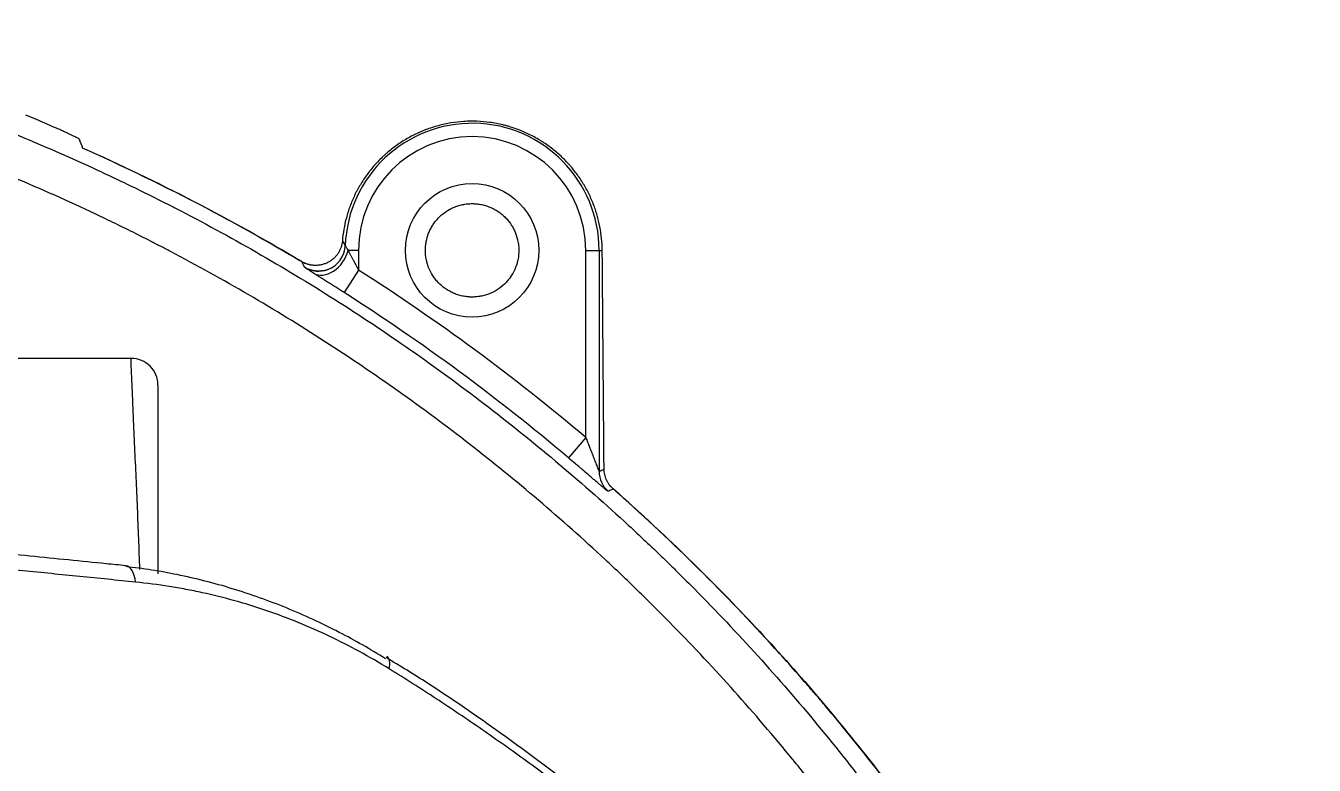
# Model space of a CAD drawing. Extents: x 86520 to 160660, y -2551 to 2752.
# Drawn here: x 90171.34 to 90219.63, y 2328.35 to 2356.05 of the extents above; entities that cross this region are included whole.
import ezdxf

# ---------------------------------------------------------------- set-up
doc = ezdxf.new("R2010")
doc.units = 0
doc.header["$LTSCALE"] = 10
doc.header["$MEASUREMENT"] = 0
doc.layers.add('1', color=7, linetype='CONTINUOUS')

msp = doc.modelspace()

# ---------------------------------------------------------------- linework, layer by layer
at = {"layer": '1', "color": 7, "linetype": 'CONTINUOUS'}
for p, q in [((90183.81, 2347.6349), (90183.4213, 2347.6349)), ((90183.81, 2347.6349), (90183.81, 2346.8952)), ((90192.3274, 2340.6231), (90192.3274, 2347.6349)), ((90192.3274, 2347.6349), (90192.8273, 2347.6349)), ((90192.8273, 2347.6349), (90192.9458, 2347.6349)), ((90192.8273, 2347.6349), (90192.8273, 2339.3553)), ((90183.81, 2346.8952), (90183.2729, 2346.0519)), ((90192.3274, 2340.6231), (90191.6814, 2339.8599))]:
    msp.add_line(p, q, dxfattribs=at)
msp.add_circle((90188.0687, 2347.6349), 2.5, dxfattribs=at)
for centre, radius, start, end in [((90188.0687, 2347.6349), 4.7586, 0, 177.81602), ((90188.0687, 2347.6349), 4.2587, 0, 180), ((90141.7604, 2280.8739), 78.2751, 49.75812, 57.506605), ((90141.7604, 2280.8739), 77.2752, 49.75812, 57.506605)]:
    msp.add_arc(centre, radius, start, end, dxfattribs=at)
for centre, major_axis, ratio, start_param, end_param in [((90182.644, 2347.6349), (-0.5377, -0.8432), 0.721444, 0.0252057, 2.0019747), ((90182.3144, 2347.8544), (-0.8804, -0.4743), 0.999409, 1.429913, 2.6090891), ((90186.8782, 2175.9458), (0, -387.6997), 0.017455, 2.0061168, 2.0295607), ((90182.3144, 2347.8544), (-0.8804, -0.4743), 0.999409, 0.5325036, 1.4299126), ((90175.2947, 2342.5872), (1, 0), 0.999996, 6.2831597, 7.8582145), ((90193.8271, 2339.3553), (0.4093, -0.9124), 0.999817, 4.2907776, 5.1340003), ((90174.9936, 2334.8213), (0.1022, 0.9948), 0.467531, 0.0045955, 0.0261898), ((90174.9936, 2334.8213), (0.1022, 0.9948), 0.467531, 5.1589075, 6.287782), ((90184.346, 2331.5665), (0.5309, 0.8474), 0.41636, 5.4316803, 6.3062908)]:
    msp.add_ellipse(centre, major_axis=major_axis, ratio=ratio, start_param=start_param, end_param=end_param, dxfattribs=at)
for points, knots in [([(90157.8117, 2356.046), (90158.9369, 2355.8059), (90161.1699, 2355.2763), (90164.4685, 2354.3368), (90167.7167, 2353.2533), (90170.9143, 2352.0259), (90173.0124, 2351.1114), (90174.5731, 2350.3891), (90175.3503, 2350.0189), (90176.2514, 2349.5709), (90176.6363, 2349.3754), (90176.8927, 2349.2443), (90177.0208, 2349.1784), (90178.1708, 2348.5822), (90180.1846, 2347.48), (90183.1153, 2345.7017), (90185.9566, 2343.7999), (90188.7092, 2341.775), (90191.3728, 2339.627), (90193.0888, 2338.1123), (90194.3531, 2336.9449), (90194.8752, 2336.4519), (90195.3913, 2335.9507), (90195.5973, 2335.7496), (90195.7, 2335.6487), (90196.0071, 2335.3454), (90197.0243, 2334.3295), (90198.7971, 2332.4567), (90201.0383, 2329.8673), (90202.4516, 2328.0799), (90203.2239, 2327.0573), (90203.3094, 2326.9435), (90203.4797, 2326.7153), (90203.7342, 2326.3725), (90204.3214, 2325.5678), (90204.8132, 2324.8702), (90205.7812, 2323.4645), (90206.406, 2322.5134), (90207.6143, 2320.5834), (90208.1978, 2319.6045), (90208.8308, 2318.4878), (90208.9708, 2318.2392), (90209.1095, 2317.9898), (90209.3163, 2317.6156), (90209.7247, 2316.8667), (90210.1182, 2316.1163), (90210.8858, 2314.6138), (90211.3715, 2313.6097), (90212.2931, 2311.5984), (90212.7289, 2310.5913), (90213.5525, 2308.5754), (90213.9402, 2307.5667), (90214.6691, 2305.5493), (90215.0103, 2304.5407), (90215.4088, 2303.2811), (90215.5262, 2302.9033), (90215.6405, 2302.5257), (90215.716, 2302.2739), (90215.7534, 2302.148), (90215.9384, 2301.5198), (90216.08, 2301.0207), (90216.4865, 2299.5335), (90216.7331, 2298.5557), (90217.1819, 2296.6285), (90217.3842, 2295.6789), (90217.6574, 2294.2764), (90217.7864, 2293.5806), (90217.9046, 2292.8932), (90217.9524, 2292.6079), (90217.9619, 2292.5509), (90217.9808, 2292.4369), (90218.0089, 2292.2659), (90218.3297, 2290.2692), (90218.5676, 2288.3156), (90218.8828, 2284.6133), (90218.974, 2282.7498), (90218.9969, 2280.8739)], [0, 0, 0, 0, 0.03125, 0.0625, 0.09375, 0.125, 0.15625, 0.15625, 0.171875, 0.1796875, 0.1835937, 0.1835937, 0.1875, 0.1875, 0.21875, 0.25, 0.28125, 0.3125, 0.34375, 0.375, 0.375, 0.390625, 0.3945312, 0.3945312, 0.3984375, 0.3984375, 0.40625, 0.4375, 0.46875, 0.5, 0.5, 0.5039062, 0.5039062, 0.5078125, 0.515625, 0.53125, 0.53125, 0.5625, 0.5625, 0.59375, 0.59375, 0.5976562, 0.6015625, 0.6015625, 0.609375, 0.625, 0.625, 0.65625, 0.65625, 0.6875, 0.6875, 0.71875, 0.71875, 0.75, 0.75, 0.7578125, 0.7617187, 0.7617187, 0.765625, 0.765625, 0.78125, 0.78125, 0.8125, 0.8125, 0.84375, 0.84375, 0.859375, 0.8671875, 0.8671875, 0.8691406, 0.8691406, 0.8710937, 0.875, 0.9375, 0.9375, 1, 1, 1, 1]), ([(90202.0253, 2326.0882), (90202.0227, 2326.0917), (90202.0201, 2326.0952), (90202.0148, 2326.1022), (90202.0069, 2326.1127), (90201.9885, 2326.1372), (90201.9516, 2326.1862), (90201.8778, 2326.284), (90201.7298, 2326.4794), (90201.4322, 2326.8688), (90200.8309, 2327.6423), (90200.305, 2328.2961), (90199.239, 2329.5914), (90197.7803, 2331.2858), (90196.2469, 2332.915), (90195.265, 2333.9127), (90195.0674, 2334.1113), (90194.67, 2334.5063), (90194.47, 2334.7028), (90193.8674, 2335.2885), (90193.4619, 2335.6739), (90192.2345, 2336.8149), (90190.5688, 2338.2958), (90187.9834, 2340.3972), (90185.312, 2342.3798), (90182.5547, 2344.2435), (90179.711, 2345.9879), (90177.7571, 2347.0705), (90176.6414, 2347.6564), (90176.5172, 2347.7212), (90176.2683, 2347.8501), (90176.1436, 2347.9143), (90175.7693, 2348.1056), (90175.0189, 2348.4837), (90174.2639, 2348.8486), (90172.7476, 2349.5606), (90170.7092, 2350.463), (90167.6023, 2351.6768), (90164.4463, 2352.7516), (90161.241, 2353.687), (90159.071, 2354.217), (90157.9777, 2354.4583)], [0, 0, 0, 0, 0.0002441, 0.0002441, 0.0004883, 0.0009766, 0.0019531, 0.0039062, 0.0078125, 0.015625, 0.03125, 0.0625, 0.0625, 0.125, 0.1875, 0.1875, 0.203125, 0.203125, 0.21875, 0.21875, 0.25, 0.25, 0.3125, 0.375, 0.4375, 0.5, 0.5625, 0.625, 0.625, 0.6328125, 0.6328125, 0.640625, 0.640625, 0.65625, 0.6875, 0.6875, 0.75, 0.8125, 0.875, 0.9375, 1, 1, 1, 1]), ([(90173.3418, 2351.8063), (90173.3412, 2351.8079), (90173.3371, 2351.811), (90173.322, 2351.8202), (90173.3003, 2351.8325), (90173.2652, 2351.8505), (90173.2391, 2351.8637), (90173.2337, 2351.8664), (90173.2224, 2351.872), (90173.205, 2351.8806), (90173.1859, 2351.8899), (90173.1455, 2351.9095), (90173.0861, 2351.9381), (90173.0155, 2351.9712), (90172.9584, 2351.9978), (90172.9387, 2352.007), (90172.8982, 2352.0257), (90172.8774, 2352.0353), (90172.8135, 2352.0647), (90172.7241, 2352.1054), (90172.6268, 2352.1492), (90172.5508, 2352.1832), (90172.5249, 2352.1947), (90172.4723, 2352.2181), (90172.4456, 2352.2299), (90172.311, 2352.2894), (90172.1984, 2352.3385), (90172.0226, 2352.4144), (90171.9628, 2352.4401), (90171.8408, 2352.4921), (90171.7794, 2352.5181), (90171.594, 2352.5963), (90171.4688, 2352.6485), (90171.3419, 2352.7008)], [0, 0, 0, 0, 0.0625, 0.0625, 0.125, 0.1875, 0.1875, 0.203125, 0.203125, 0.21875, 0.25, 0.25, 0.3125, 0.375, 0.375, 0.40625, 0.40625, 0.4375, 0.4375, 0.5, 0.5625, 0.5625, 0.59375, 0.59375, 0.625, 0.625, 0.75, 0.75, 0.8125, 0.8125, 0.875, 0.875, 1, 1, 1, 1]), ([(90192.9458, 2347.6349), (90192.9446, 2347.7843), (90192.9365, 2347.9325), (90192.9072, 2348.2267), (90192.8646, 2348.5187), (90192.7956, 2348.8062), (90192.7132, 2349.0915), (90192.6652, 2349.233), (90192.5966, 2349.4084), (90192.5824, 2349.4435), (90192.5533, 2349.5131), (90192.5084, 2349.6169), (90192.46, 2349.7189), (90192.3586, 2349.9206), (90192.2847, 2350.052), (90192.1245, 2350.3084), (90192.038, 2350.4334), (90191.8985, 2350.6161), (90191.8504, 2350.6762), (90191.7756, 2350.765), (90191.7503, 2350.7944), (90191.699, 2350.8525), (90191.5691, 2350.9961), (90191.4309, 2351.1317), (90191.199, 2351.3386), (90191.0776, 2351.4369), (90190.8871, 2351.5764), (90190.8222, 2351.6215), (90190.7227, 2351.6872), (90190.6891, 2351.7088), (90190.6214, 2351.7512), (90190.5873, 2351.7719), (90190.4156, 2351.8736), (90190.2745, 2351.948), (90189.9849, 2352.083), (90189.8364, 2352.1436), (90189.6079, 2352.2238), (90189.5308, 2352.2487), (90189.4136, 2352.2834), (90189.3743, 2352.2945), (90189.2952, 2352.3157), (90189.2556, 2352.3258), (90189.0573, 2352.3738), (90188.7378, 2352.4343), (90188.4139, 2352.4628), (90188.1692, 2352.4719), (90188.0874, 2352.4729), (90187.9642, 2352.4713), (90187.923, 2352.4703), (90187.8406, 2352.4671), (90187.7995, 2352.465), (90187.5946, 2352.452), (90187.4328, 2352.4334), (90187.1132, 2352.3805), (90186.7977, 2352.3121), (90186.4902, 2352.2127), (90186.3006, 2352.1407), (90186.2627, 2352.1258), (90186.1877, 2352.0952), (90186.0762, 2352.0481), (90185.9675, 2351.9973), (90185.7538, 2351.8909), (90185.6161, 2351.8138), (90185.3499, 2351.6474), (90185.2215, 2351.5581), (90185.0356, 2351.4154), (90184.9444, 2351.3418), (90184.8557, 2351.2648), (90184.7972, 2351.2127), (90184.7682, 2351.1862), (90184.6252, 2351.0527), (90184.5175, 2350.9419), (90184.3145, 2350.7125), (90184.2193, 2350.594), (90184.0408, 2350.3497), (90183.9576, 2350.2239), (90183.8417, 2350.0297), (90183.786, 2349.9312), (90183.7337, 2349.8307), (90183.6996, 2349.7632), (90183.6828, 2349.7292), (90183.6013, 2349.5584), (90183.5432, 2349.4201), (90183.4402, 2349.1405), (90183.3507, 2348.8579), (90183.2557, 2348.4251), (90183.2186, 2348.1306), (90183.2067, 2347.9818)], [0, 0, 0, 0, 0.03125, 0.03125, 0.0625, 0.09375, 0.09375, 0.125, 0.125, 0.1328125, 0.1328125, 0.140625, 0.15625, 0.15625, 0.1875, 0.1875, 0.21875, 0.21875, 0.234375, 0.234375, 0.2421875, 0.2421875, 0.25, 0.28125, 0.28125, 0.3125, 0.3125, 0.328125, 0.328125, 0.3359375, 0.3359375, 0.34375, 0.34375, 0.375, 0.375, 0.40625, 0.40625, 0.421875, 0.421875, 0.4296875, 0.4296875, 0.4375, 0.4375, 0.46875, 0.5, 0.5, 0.515625, 0.515625, 0.5234375, 0.5234375, 0.53125, 0.53125, 0.5625, 0.5625, 0.59375, 0.625, 0.625, 0.6328125, 0.6328125, 0.640625, 0.65625, 0.65625, 0.6875, 0.6875, 0.71875, 0.71875, 0.734375, 0.7421875, 0.7421875, 0.75, 0.75, 0.78125, 0.78125, 0.8125, 0.8125, 0.84375, 0.84375, 0.859375, 0.8671875, 0.8671875, 0.875, 0.875, 0.90625, 0.90625, 0.9375, 0.96875, 1, 1, 1, 1]), ([(90181.6862, 2347.211), (90180.3655, 2347.998), (90179.0208, 2348.7464), (90176.2824, 2350.1656), (90174.8889, 2350.8363), (90173.4702, 2351.4674)], [0, 0, 0, 0, 0.5, 0.5, 1, 1, 1, 1]), ([(90173.9675, 2351.248), (90175.5745, 2350.5158), (90178.2315, 2349.1993), (90180.7834, 2347.7524), (90181.8103, 2347.1387)], [0, 0, 0, 0, 0.5908092, 1, 1, 1, 1]), ([(90188.0687, 2345.8849), (90188.1299, 2345.8849), (90188.1905, 2345.8881), (90188.3106, 2345.9007), (90188.4294, 2345.9194), (90188.5459, 2345.9502), (90188.6612, 2345.9872), (90188.7171, 2346.0084), (90188.8802, 2346.08), (90188.9826, 2346.1379), (90189.1749, 2346.2738), (90189.2617, 2346.3496), (90189.3792, 2346.4738), (90189.4162, 2346.517), (90189.4686, 2346.5844), (90189.4855, 2346.6073), (90189.5179, 2346.6535), (90189.5334, 2346.6769), (90189.6081, 2346.7952), (90189.6579, 2346.894), (90189.7082, 2347.0225), (90189.7177, 2347.0485), (90189.7354, 2347.1009), (90189.7436, 2347.1272), (90189.7663, 2347.2064), (90189.7788, 2347.2595), (90189.8088, 2347.4197), (90189.8188, 2347.5277), (90189.8186, 2347.6641), (90189.818, 2347.6915), (90189.8154, 2347.746), (90189.8134, 2347.7732), (90189.8057, 2347.8544), (90189.7981, 2347.908), (90189.7678, 2348.0677), (90189.7378, 2348.1724), (90189.6872, 2348.3009), (90189.6765, 2348.3265), (90189.6537, 2348.3772), (90189.6418, 2348.4022), (90189.6042, 2348.4762), (90189.5769, 2348.5243), (90189.4879, 2348.6649), (90189.4194, 2348.7535), (90189.3211, 2348.8575), (90189.3008, 2348.878), (90189.2592, 2348.9179), (90189.2379, 2348.9373), (90189.1727, 2348.9939), (90189.0822, 2349.0651), (90188.9842, 2349.1275), (90188.8824, 2349.1854), (90188.8295, 2349.212), (90188.7196, 2349.2605), (90188.6637, 2349.2817), (90188.5501, 2349.3185), (90188.4924, 2349.3339), (90188.3752, 2349.3589), (90188.3156, 2349.3685), (90188.2249, 2349.3782), (90188.1943, 2349.3807), (90188.1333, 2349.384), (90188.1029, 2349.3849), (90188.012, 2349.3851), (90187.8913, 2349.3791), (90187.7719, 2349.3607), (90187.6828, 2349.3421), (90187.6531, 2349.3351), (90187.5945, 2349.3198), (90187.5656, 2349.3113), (90187.4799, 2349.284), (90187.3684, 2349.242), (90187.2622, 2349.1892), (90187.1847, 2349.1455), (90187.1592, 2349.1303), (90187.1094, 2349.0989), (90187.085, 2349.0826), (90186.9658, 2348.9987), (90186.8788, 2348.9233), (90186.78, 2348.8193), (90186.7607, 2348.798), (90186.7235, 2348.7547), (90186.7056, 2348.7328), (90186.6535, 2348.666), (90186.589, 2348.5743), (90186.5339, 2348.4776), (90186.4961, 2348.4033), (90186.4841, 2348.3782), (90186.4613, 2348.3274), (90186.4505, 2348.3019), (90186.3999, 2348.1734), (90186.3697, 2348.0685), (90186.3393, 2347.9082), (90186.3316, 2347.8542), (90186.3239, 2347.7726), (90186.3219, 2347.7452), (90186.3193, 2347.6906), (90186.3187, 2347.6634), (90186.3186, 2347.5275), (90186.3286, 2347.4197), (90186.3586, 2347.2593), (90186.3712, 2347.206), (90186.3939, 2347.1265), (90186.4022, 2347.1001), (90186.4199, 2347.0478), (90186.4293, 2347.0219), (90186.4796, 2346.8938), (90186.5292, 2346.7953), (90186.6185, 2346.6539), (90186.6507, 2346.6078), (90186.703, 2346.5403), (90186.7211, 2346.5181), (90186.7582, 2346.4747), (90186.7773, 2346.4535), (90186.8753, 2346.3499), (90186.9616, 2346.2746), (90187.1039, 2346.1738), (90187.1534, 2346.1422), (90187.2571, 2346.0834), (90187.3632, 2346.0301), (90187.4742, 2345.9879), (90187.5877, 2345.9513), (90187.6457, 2345.9357), (90187.7346, 2345.9169), (90187.7647, 2345.9113), (90187.825, 2345.9017), (90187.8855, 2345.8938), (90187.9616, 2345.8878), (90188.0074, 2345.8859), (90188.038, 2345.8851), (90188.0534, 2345.8849), (90188.0687, 2345.8849)], [0, 0, 0, 0, 0.015625, 0.015625, 0.03125, 0.046875, 0.046875, 0.0625, 0.0625, 0.09375, 0.09375, 0.125, 0.125, 0.140625, 0.140625, 0.1484375, 0.1484375, 0.15625, 0.15625, 0.1875, 0.1875, 0.1953125, 0.1953125, 0.203125, 0.203125, 0.21875, 0.21875, 0.25, 0.25, 0.2578125, 0.2578125, 0.265625, 0.265625, 0.28125, 0.28125, 0.3125, 0.3125, 0.3203125, 0.3203125, 0.328125, 0.328125, 0.34375, 0.34375, 0.375, 0.375, 0.3828125, 0.3828125, 0.390625, 0.390625, 0.40625, 0.421875, 0.421875, 0.4375, 0.4375, 0.453125, 0.453125, 0.46875, 0.46875, 0.484375, 0.484375, 0.4921875, 0.4921875, 0.5, 0.5, 0.515625, 0.53125, 0.53125, 0.5390625, 0.5390625, 0.546875, 0.546875, 0.5625, 0.578125, 0.578125, 0.5859375, 0.5859375, 0.59375, 0.59375, 0.625, 0.625, 0.6328125, 0.6328125, 0.640625, 0.640625, 0.65625, 0.671875, 0.671875, 0.6796875, 0.6796875, 0.6875, 0.6875, 0.71875, 0.71875, 0.734375, 0.734375, 0.7421875, 0.7421875, 0.75, 0.75, 0.78125, 0.78125, 0.796875, 0.796875, 0.8046875, 0.8046875, 0.8125, 0.8125, 0.84375, 0.84375, 0.859375, 0.859375, 0.8671875, 0.8671875, 0.875, 0.875, 0.90625, 0.90625, 0.921875, 0.921875, 0.9375, 0.953125, 0.953125, 0.96875, 0.96875, 0.9765625, 0.9765625, 0.984375, 0.9921875, 0.9960937, 0.9960937, 1, 1, 1, 1]), ([(90183.2067, 2347.9818), (90183.2004, 2347.9051), (90183.1851, 2347.8301), (90183.1488, 2347.7202), (90183.1344, 2347.684), (90183.1093, 2347.6304), (90183.1003, 2347.6127), (90183.0814, 2347.578), (90183.0714, 2347.5609), (90183.0399, 2347.5104), (90183.0168, 2347.4779), (90182.9661, 2347.4152), (90182.9386, 2347.385), (90182.8938, 2347.3415), (90182.8782, 2347.3274), (90182.8463, 2347.3002), (90182.8299, 2347.287), (90182.7795, 2347.2491), (90182.7441, 2347.2258), (90182.6696, 2347.1833), (90182.6306, 2347.1641), (90182.5483, 2347.1302), (90182.5063, 2347.1161), (90182.4205, 2347.0932), (90182.3767, 2347.0845), (90182.3096, 2347.0758), (90182.287, 2347.0737), (90182.2414, 2347.0708), (90182.2185, 2347.0702), (90182.1505, 2347.0705), (90182.1056, 2347.0737), (90182.0388, 2347.083), (90182.0055, 2347.0888), (90181.9725, 2347.0962), (90181.9505, 2347.1015), (90181.9395, 2347.1044), (90181.8853, 2347.1195), (90181.8434, 2347.1343), (90181.7626, 2347.1689), (90181.7237, 2347.1887), (90181.6862, 2347.211)], [0, 0, 0, 0, 0.125, 0.125, 0.1875, 0.1875, 0.21875, 0.21875, 0.25, 0.25, 0.3125, 0.3125, 0.375, 0.375, 0.40625, 0.40625, 0.4375, 0.4375, 0.5, 0.5, 0.5625, 0.5625, 0.625, 0.625, 0.6875, 0.6875, 0.71875, 0.71875, 0.75, 0.75, 0.8125, 0.8125, 0.84375, 0.859375, 0.859375, 0.875, 0.875, 0.9375, 0.9375, 1, 1, 1, 1]), ([(90183.3135, 2347.8163), (90183.3138, 2347.8151), (90183.3147, 2347.8128), (90183.3181, 2347.8062), (90183.3204, 2347.8019), (90183.3263, 2347.7915), (90183.3298, 2347.7854), (90183.338, 2347.7716), (90183.3426, 2347.764), (90183.3576, 2347.7391), (90183.3691, 2347.7204), (90183.3938, 2347.6799), (90183.4072, 2347.6581), (90183.4213, 2347.6349)], [0, 0, 0, 0, 0.125, 0.125, 0.25, 0.25, 0.375, 0.375, 0.5, 0.5, 0.75, 0.75, 1, 1, 1, 1]), ([(90183.4213, 2347.6349), (90183.4286, 2347.621), (90183.4361, 2347.6068), (90183.4511, 2347.5781), (90183.4587, 2347.5636), (90183.4817, 2347.5198), (90183.4973, 2347.4901), (90183.529, 2347.43), (90183.545, 2347.3996), (90183.5774, 2347.338), (90183.5938, 2347.3068), (90183.6433, 2347.2128), (90183.6765, 2347.1498), (90183.7431, 2347.023), (90183.7765, 2346.9593), (90183.81, 2346.8952)], [0, 0, 0, 0, 0.0625, 0.0625, 0.125, 0.125, 0.25, 0.25, 0.375, 0.375, 0.5, 0.5, 0.75, 0.75, 1, 1, 1, 1]), ([(90182.1218, 2346.7823), (90182.0721, 2346.814), (90182.0276, 2346.8426), (90181.9685, 2346.8807), (90181.9501, 2346.8926), (90181.9246, 2346.9093), (90181.9165, 2346.9147), (90181.9008, 2346.9249), (90181.8934, 2346.9299), (90181.8582, 2346.9533), (90181.8366, 2346.968), (90181.814, 2346.9842), (90181.8081, 2346.9886), (90181.7997, 2346.9954), (90181.7972, 2346.9978), (90181.7966, 2346.9991)], [0, 0, 0, 0, 0.25, 0.25, 0.375, 0.375, 0.4375, 0.4375, 0.5, 0.5, 0.75, 0.75, 0.875, 0.875, 1, 1, 1, 1]), ([(90182.6599, 2346.9175), (90182.5832, 2346.8893), (90182.4399, 2346.8548), (90182.2336, 2346.8532), (90182.0773, 2346.8808), (90181.9788, 2346.9134), (90181.9491, 2346.9256), (90181.9431, 2346.9283)], [0, 0, 0, 0, 0.3165204, 0.5876027, 0.8066911, 0.9578281, 1, 1, 1, 1]), ([(90183.2729, 2346.0519), (90183.2191, 2346.0861), (90183.1126, 2346.1539), (90182.9555, 2346.2537), (90182.8525, 2346.319), (90182.7504, 2346.3837), (90182.6999, 2346.4157), (90182.5998, 2346.4791), (90182.5512, 2346.5099), (90182.4569, 2346.5696), (90182.4112, 2346.5985), (90182.3229, 2346.6545), (90182.2803, 2346.6815), (90182.2188, 2346.7205), (90182.1988, 2346.7333), (90182.1595, 2346.7583), (90182.1404, 2346.7705), (90182.1218, 2346.7823)], [0, 0, 0, 0, 0.125, 0.25, 0.375, 0.375, 0.5, 0.5, 0.625, 0.625, 0.75, 0.75, 0.875, 0.875, 0.9375, 0.9375, 1, 1, 1, 1]), ([(90175.6169, 2335.684), (90175.5919, 2336.4543), (90175.5616, 2337.2207), (90175.4969, 2338.746), (90175.4625, 2339.5049), (90175.4115, 2340.6394), (90175.3947, 2341.017), (90175.37, 2341.5827), (90175.3619, 2341.7712), (90175.3499, 2342.0539), (90175.3459, 2342.1481), (90175.34, 2342.2894), (90175.3371, 2342.3601), (90175.3342, 2342.4307), (90175.3323, 2342.4779), (90175.3312, 2342.5014), (90175.3294, 2342.5484), (90175.3283, 2342.5779), (90175.3273, 2342.6075), (90175.3269, 2342.6194), (90175.3266, 2342.6254), (90175.3257, 2342.6432), (90175.3239, 2342.6787), (90175.322, 2342.7135), (90175.3194, 2342.759), (90175.3182, 2342.7813), (90175.3147, 2342.8468), (90175.3125, 2342.8889), (90175.3086, 2342.9694), (90175.3068, 2343.0077), (90175.302, 2343.1175), (90175.2996, 2343.1834), (90175.297, 2343.2716), (90175.2964, 2343.2992), (90175.2954, 2343.3509), (90175.2951, 2343.375), (90175.2949, 2343.4085), (90175.295, 2343.4192), (90175.2949, 2343.4398), (90175.2949, 2343.4496), (90175.2949, 2343.4774), (90175.2948, 2343.4941), (90175.2948, 2343.5232), (90175.2948, 2343.5357), (90175.2947, 2343.5516), (90175.2947, 2343.5564), (90175.2947, 2343.565), (90175.2947, 2343.5689), (90175.2946, 2343.5789), (90175.2946, 2343.5834), (90175.2946, 2343.587), (90175.2947, 2343.5875), (90175.2947, 2343.5872)], [0, 0, 0, 0, 0.2596803, 0.2596803, 0.5193605, 0.5193605, 0.6492006, 0.6492006, 0.7141207, 0.7141207, 0.7465807, 0.7465807, 0.7628108, 0.7709258, 0.7709258, 0.7790408, 0.7790408, 0.7871558, 0.7891845, 0.7891845, 0.7912133, 0.7912133, 0.7952708, 0.8033858, 0.8033858, 0.8115008, 0.8115008, 0.8277308, 0.8277308, 0.8439608, 0.8439608, 0.8764209, 0.8764209, 0.8926509, 0.8926509, 0.9088809, 0.9088809, 0.9169959, 0.9169959, 0.9251109, 0.9251109, 0.9413409, 0.9413409, 0.9575709, 0.9575709, 0.965686, 0.965686, 0.973801, 0.973801, 0.990031, 0.990031, 1, 1, 1, 1]), ([(90176.2947, 2342.5873), (90176.2947, 2342.5872), (90176.2947, 2342.587), (90176.2947, 2342.5851), (90176.2947, 2342.5816), (90176.2947, 2342.5706), (90176.2947, 2342.5632), (90176.2947, 2342.5451), (90176.2947, 2342.5344), (90176.2947, 2342.5092), (90176.2947, 2342.4947), (90176.2947, 2342.4704), (90176.2947, 2342.4619), (90176.2947, 2342.4439), (90176.2947, 2342.4345), (90176.2947, 2342.4052), (90176.2947, 2342.384), (90176.2947, 2342.2706), (90176.2947, 2342.1548), (90176.2947, 2341.9778), (90176.2947, 2341.9408), (90176.2947, 2341.883), (90176.2947, 2341.8634), (90176.2947, 2341.8234), (90176.2947, 2341.8029), (90176.2947, 2341.7615), (90176.2947, 2341.7404), (90176.2947, 2341.6983), (90176.2947, 2341.6565), (90176.2947, 2341.6149), (90176.2947, 2341.5732), (90176.2947, 2341.5524), (90176.2947, 2341.3647), (90176.2947, 2341.1981), (90176.2947, 2340.8648), (90176.2947, 2340.3649), (90176.2947, 2339.8651), (90176.2947, 2338.1984), (90176.2947, 2336.8628), (90176.2947, 2335.5151)], [0, 0, 0, 0, 0.005778, 0.005778, 0.0218139, 0.0218139, 0.0378497, 0.0378497, 0.0538856, 0.0538856, 0.0699214, 0.0699214, 0.0779393, 0.0779393, 0.0859572, 0.0859572, 0.1019931, 0.1019931, 0.1661364, 0.1661364, 0.1821723, 0.1821723, 0.1901902, 0.1901902, 0.1982081, 0.1982081, 0.206226, 0.206226, 0.2142439, 0.2222619, 0.2222619, 0.2302798, 0.2302798, 0.2944231, 0.2944231, 0.3585665, 0.4868532, 0.4868532, 1, 1, 1, 1]), ([(90192.3274, 2340.6231), (90192.3509, 2340.5634), (90192.3743, 2340.5038), (90192.421, 2340.3848), (90192.4443, 2340.3253), (90192.4908, 2340.2066), (90192.5139, 2340.1474), (90192.5598, 2340.0299), (90192.5826, 2339.9715), (90192.6164, 2339.8846), (90192.6277, 2339.8558), (90192.6501, 2339.7983), (90192.6612, 2339.7698), (90192.6832, 2339.7134), (90192.6941, 2339.6856), (90192.7155, 2339.6307), (90192.7261, 2339.6037), (90192.7417, 2339.564), (90192.7468, 2339.5509), (90192.757, 2339.525), (90192.762, 2339.5124), (90192.7766, 2339.4754), (90192.7859, 2339.4521), (90192.7987, 2339.4203), (90192.8028, 2339.4102), (90192.8105, 2339.3917), (90192.8139, 2339.3834), (90192.8199, 2339.3695), (90192.8224, 2339.3639), (90192.8259, 2339.3566), (90192.827, 2339.3549), (90192.8273, 2339.3553)], [0, 0, 0, 0, 0.125, 0.125, 0.25, 0.25, 0.375, 0.375, 0.5, 0.5, 0.5625, 0.5625, 0.625, 0.625, 0.6875, 0.6875, 0.75, 0.75, 0.78125, 0.78125, 0.8125, 0.8125, 0.875, 0.875, 0.90625, 0.90625, 0.9375, 0.9375, 0.96875, 0.96875, 1, 1, 1, 1]), ([(90192.1648, 2339.4493), (90192.1312, 2339.4779), (90192.0973, 2339.5068), (90192.0215, 2339.5714), (90191.9794, 2339.6071), (90191.8527, 2339.7148), (90191.7674, 2339.7871), (90191.6814, 2339.8599)], [0, 0, 0, 0, 0.2128569, 0.2128569, 0.475238, 0.475238, 1, 1, 1, 1]), ([(90193.1623, 2338.6085), (90193.1613, 2338.608), (90193.1572, 2338.6104), (90193.1429, 2338.6205), (90193.1329, 2338.6282), (90193.1134, 2338.6436), (90193.1061, 2338.6495), (90193.0902, 2338.6623), (90193.0817, 2338.6694), (90193.0541, 2338.692), (90193.0333, 2338.7093), (90192.9989, 2338.7382), (90192.9868, 2338.7483), (90192.9616, 2338.7695), (90192.9485, 2338.7807), (90192.9076, 2338.8152), (90192.8788, 2338.8397), (90192.788, 2338.9169), (90192.7218, 2338.9735), (90192.6327, 2339.0496), (90192.6146, 2339.0651), (90192.578, 2339.0964), (90192.5596, 2339.1121), (90192.5037, 2339.1599), (90192.4657, 2339.1924), (90192.35, 2339.2913), (90192.2702, 2339.3594), (90192.1803, 2339.4361), (90192.1726, 2339.4427), (90192.1648, 2339.4493)], [0, 0, 0, 0, 0.0820429, 0.0820429, 0.1640857, 0.1640857, 0.2051072, 0.2051072, 0.2461286, 0.2461286, 0.3281715, 0.3281715, 0.3691929, 0.3691929, 0.4102144, 0.4102144, 0.4922572, 0.4922572, 0.656343, 0.656343, 0.6973644, 0.6973644, 0.7383859, 0.7383859, 0.8204287, 0.8204287, 0.9845145, 0.9845145, 1, 1, 1, 1]), ([(90193.3564, 2338.6966), (90193.3003, 2338.7459), (90193.2518, 2338.7994), (90193.1887, 2338.8852), (90193.1693, 2338.9147), (90193.1426, 2338.9603), (90193.1341, 2338.9758), (90193.1179, 2339.0071), (90193.1102, 2339.023), (90193.0742, 2339.1027), (90193.0526, 2339.1681), (90193.0304, 2339.2684), (90193.0247, 2339.3022), (90193.0169, 2339.3705), (90193.0147, 2339.4048), (90193.0144, 2339.4391)], [0, 0, 0, 0, 0.25, 0.25, 0.375, 0.375, 0.4375, 0.4375, 0.5, 0.5, 0.75, 0.75, 0.875, 0.875, 1, 1, 1, 1]), ([(90175.0847, 2335.8226), (90174.843, 2335.846), (90173.6773, 2335.9597), (90171.5192, 2336.1834), (90168.5685, 2336.4822), (90165.4661, 2336.7946), (90162.15, 2337.1238), (90158.6009, 2337.4704), (90154.6624, 2337.8469), (90150.0879, 2338.2746), (90144.9289, 2338.7435), (90141.2562, 2339.0643), (90139.4062, 2339.2229)], [0, 0, 0, 0, 0.022604, 0.1083901, 0.1927066, 0.2814986, 0.3745574, 0.4728182, 0.5775026, 0.7000942, 0.84921, 1, 1, 1, 1]), ([(90175.4572, 2335.2078), (90174.7664, 2335.2774), (90174.0685, 2335.3476), (90172.659, 2335.4891), (90171.9473, 2335.5604), (90170.8698, 2335.6678), (90170.509, 2335.7037), (90169.9653, 2335.7577), (90169.7835, 2335.7757), (90169.4195, 2335.8117), (90168.8729, 2335.8656), (90168.3243, 2335.9194), (90167.591, 2335.9909), (90167.2235, 2336.0265), (90166.1185, 2336.1333), (90165.3785, 2336.2045), (90163.8924, 2336.3473), (90163.1463, 2336.419), (90161.6487, 2336.5614), (90160.8972, 2336.6321), (90159.7663, 2336.7375), (90159.3887, 2336.7725), (90158.6325, 2336.8423), (90158.2538, 2336.8771), (90157.1162, 2336.9815), (90156.3558, 2337.051), (90154.8315, 2337.1897), (90154.0677, 2337.2589), (90152.5372, 2337.3966), (90151.7706, 2337.4651), (90150.2352, 2337.602), (90149.4664, 2337.6703), (90148.3119, 2337.7722), (90147.9268, 2337.8061), (90147.1562, 2337.8738), (90146.7706, 2337.9075), (90145.6138, 2338.0084), (90144.8422, 2338.0752), (90142.5261, 2338.2744), (90140.9805, 2338.4054), (90139.4337, 2338.5345)], [0, 0, 0, 0, 0.0625, 0.0625, 0.125, 0.125, 0.15625, 0.15625, 0.171875, 0.171875, 0.1875, 0.21875, 0.21875, 0.25, 0.25, 0.3125, 0.3125, 0.375, 0.375, 0.4375, 0.4375, 0.46875, 0.46875, 0.5, 0.5, 0.5625, 0.5625, 0.625, 0.625, 0.6875, 0.6875, 0.75, 0.75, 0.78125, 0.78125, 0.8125, 0.8125, 0.875, 0.875, 1, 1, 1, 1]), ([(90193.3564, 2338.6966), (90193.3461, 2338.6919), (90193.3359, 2338.6873), (90193.2793, 2338.6616), (90193.2329, 2338.6406), (90193.1785, 2338.6159), (90193.1704, 2338.6122), (90193.1623, 2338.6085)], [0, 0, 0, 0, 0.1583533, 0.1583533, 0.8746873, 0.8746873, 1, 1, 1, 1]), ([(90193.2122, 2338.8302), (90193.8593, 2338.2619), (90194.4948, 2337.6849), (90195.9448, 2336.3242), (90196.7507, 2335.5339), (90199.1094, 2333.1183), (90200.6035, 2331.4481), (90202.729, 2328.8534), (90203.4182, 2327.9735), (90204.7594, 2326.1845), (90205.4113, 2325.2754), (90206.6775, 2323.4274), (90207.2919, 2322.4886), (90208.1847, 2321.0575), (90208.6239, 2320.3362), (90209.0522, 2319.6062), (90209.2645, 2319.2398), (90209.3349, 2319.1173), (90209.4751, 2318.8723), (90211.7762, 2314.8241), (90213.6782, 2310.6248), (90215.9014, 2304.3035), (90216.5519, 2302.1608), (90217.3937, 2298.8934), (90217.652, 2297.7953), (90218.0062, 2296.1348), (90218.175, 2295.3012), (90218.3313, 2294.4625), (90218.4074, 2294.0423), (90218.4324, 2293.9021), (90218.466, 2293.7111), (90218.4749, 2293.6603), (90218.4838, 2293.6095)], [0, 0, 0, 0, 0.0481955, 0.0481955, 0.1119883, 0.1119883, 0.2395739, 0.2395739, 0.3033667, 0.3033667, 0.3671595, 0.3671595, 0.4309523, 0.4309523, 0.4628487, 0.4787969, 0.4787969, 0.486771, 0.486771, 0.4947451, 0.7499163, 0.7499163, 0.8775019, 0.8775019, 0.9412947, 0.9412947, 0.9731911, 0.9891393, 0.9891393, 0.9971134, 0.9971134, 1, 1, 1, 1]), ([(90219.6271, 2280.8739), (90219.6203, 2282.2659), (90219.5761, 2283.6491), (90219.4152, 2286.3988), (90219.2986, 2287.7651), (90218.9946, 2290.4813), (90218.6197, 2293.181), (90217.8482, 2297.1819), (90217.1951, 2299.8171), (90216.4724, 2302.4364), (90216.0763, 2303.738), (90215.4293, 2305.6785), (90215.2048, 2306.3233), (90214.9131, 2307.1268), (90214.8542, 2307.2874), (90214.7353, 2307.6083), (90214.6753, 2307.7687), (90214.4939, 2308.2486), (90214.3709, 2308.5673), (90213.7465, 2310.1553), (90213.2156, 2311.407), (90212.0924, 2313.8741), (90210.9078, 2316.3049), (90208.9487, 2319.8442), (90207.5212, 2322.1333), (90206.0325, 2324.3873), (90205.2576, 2325.4967), (90203.6456, 2327.6803), (90202.8085, 2328.7544), (90201.7221, 2330.0746), (90201.5028, 2330.3376), (90201.1709, 2330.7303), (90201.0597, 2330.8609), (90200.8366, 2331.1214), (90200.2766, 2331.7707), (90199.706, 2332.4106), (90198.3163, 2333.9281), (90197.3628, 2334.9157), (90195.401, 2336.8425), (90194.3927, 2337.7817), (90193.3564, 2338.6966)], [0, 0, 0, 0, 0.0625, 0.0625, 0.125, 0.125, 0.1875, 0.25, 0.3125, 0.3125, 0.375, 0.375, 0.40625, 0.40625, 0.4140625, 0.4140625, 0.421875, 0.421875, 0.4375, 0.4375, 0.5, 0.5, 0.5625, 0.625, 0.6875, 0.6875, 0.75, 0.75, 0.8125, 0.8125, 0.828125, 0.828125, 0.8359375, 0.8359375, 0.84375, 0.875, 0.875, 0.9375, 0.9375, 1, 1, 1, 1]), ([(90184.8211, 2332.3398), (90184.253, 2332.6944), (90183.0381, 2333.3869), (90181.1216, 2334.2685), (90179.0935, 2334.9914), (90177.0798, 2335.5073), (90175.7362, 2335.716), (90175.0877, 2335.7872)], [0, 0, 0, 0, 0.1885044, 0.3968214, 0.6044829, 0.8108041, 1, 1, 1, 1]), ([(90184.9612, 2331.9585), (90184.5918, 2332.1862), (90183.8472, 2332.6181), (90183.09, 2333.0036), (90181.9444, 2333.5476), (90181.1676, 2333.8644), (90179.5848, 2334.4068), (90178.7788, 2334.6323), (90177.7514, 2334.8563), (90177.545, 2334.8982), (90177.13, 2334.9762), (90176.922, 2335.0122), (90176.2967, 2335.1113), (90175.8779, 2335.1654), (90175.4572, 2335.2078)], [0, 0, 0, 0, 0.125, 0.25, 0.25, 0.5, 0.5, 0.75, 0.75, 0.8125, 0.8125, 0.875, 0.875, 1, 1, 1, 1]), ([(90211.8388, 2303.6716), (90211.8017, 2303.7541), (90211.3311, 2304.7924), (90210.3587, 2306.7604), (90208.7812, 2309.5097), (90207.0322, 2312.1664), (90205.1203, 2314.7166), (90203.0172, 2317.1954), (90200.6933, 2319.7046), (90198.1104, 2322.2422), (90195.2921, 2324.7653), (90192.3002, 2327.213), (90189.3303, 2329.4344), (90186.8393, 2331.163), (90185.3718, 2332.0655), (90184.846, 2332.3781)], [0, 0, 0, 0, 0.0070951, 0.0894544, 0.1718017, 0.2539244, 0.3356655, 0.4166833, 0.5020343, 0.5944772, 0.6879148, 0.7823835, 0.8778471, 0.956812, 1, 1, 1, 1]), ([(90215.2765, 2293.1888), (90215.272, 2293.2081), (90215.2674, 2293.2273), (90215.1188, 2293.8476), (90214.9665, 2294.4463), (90214.6474, 2295.6387), (90214.4806, 2296.2324), (90214.1325, 2297.4153), (90213.9513, 2298.0045), (90213.6679, 2298.8847), (90213.5714, 2299.1775), (90213.3742, 2299.7618), (90213.2735, 2300.0532), (90213.067, 2300.6348), (90212.9613, 2300.9248), (90212.744, 2301.5031), (90212.6323, 2301.7914), (90212.4022, 2302.3662), (90212.2838, 2302.6526), (90212.0396, 2303.2233), (90211.9138, 2303.5076), (90211.655, 2304.074), (90211.5219, 2304.356), (90211.2491, 2304.918), (90211.1094, 2305.1978), (90210.8245, 2305.7556), (90210.6794, 2306.0334), (90210.3836, 2306.5874), (90210.2331, 2306.8636), (90209.7731, 2307.6898), (90209.4555, 2308.2374), (90209.0431, 2308.9176), (90208.9599, 2309.0534), (90208.7922, 2309.3241), (90208.7076, 2309.459), (90208.4518, 2309.8626), (90208.2783, 2310.1301), (90207.7496, 2310.9277), (90207.3858, 2311.4529), (90206.6376, 2312.4915), (90206.2533, 2313.0048), (90205.4662, 2314.0209), (90205.0635, 2314.5237), (90204.2411, 2315.5195), (90203.8212, 2316.0125), (90202.9653, 2316.9897), (90202.5291, 2317.4739), (90201.863, 2318.1936), (90201.6389, 2318.4325), (90201.2998, 2318.7891), (90201.1863, 2318.9077), (90200.9584, 2319.1442), (90200.3866, 2319.7336), (90199.804, 2320.3145), (90198.8583, 2321.2332), (90198.3787, 2321.6871), (90197.4063, 2322.5849), (90196.9135, 2323.0288), (90195.915, 2323.9065), (90195.4093, 2324.3405), (90194.3846, 2325.1987), (90193.8656, 2325.6229), (90192.814, 2326.4614), (90192.2814, 2326.8756), (90191.473, 2327.4898), (90191.2019, 2327.6933), (90190.6569, 2328.098), (90190.3829, 2328.2992), (90189.5564, 2328.8993), (90188.9993, 2329.2946), (90187.8716, 2330.0749), (90187.3009, 2330.4599), (90186.1434, 2331.2181), (90185.5566, 2331.5915), (90184.9612, 2331.9585)], [0, 0, 0, 0, 0.0012293, 0.0012293, 0.0396435, 0.0396435, 0.0780578, 0.0780578, 0.116472, 0.116472, 0.1356792, 0.1356792, 0.1548863, 0.1548863, 0.1740934, 0.1740934, 0.1933006, 0.1933006, 0.2125077, 0.2125077, 0.2317148, 0.2317148, 0.2509219, 0.2509219, 0.2701291, 0.2701291, 0.2893362, 0.2893362, 0.3085433, 0.3085433, 0.3469576, 0.3469576, 0.3565612, 0.3565612, 0.3661647, 0.3661647, 0.3853719, 0.3853719, 0.4237861, 0.4237861, 0.4622004, 0.4622004, 0.5006146, 0.5006146, 0.5390289, 0.5390289, 0.5774431, 0.5774431, 0.5966503, 0.5966503, 0.6062538, 0.6062538, 0.6158574, 0.6542717, 0.6542717, 0.6926859, 0.6926859, 0.7311002, 0.7311002, 0.7695144, 0.7695144, 0.8079287, 0.8079287, 0.846343, 0.846343, 0.8655501, 0.8655501, 0.8847572, 0.8847572, 0.9231715, 0.9231715, 0.9615857, 0.9615857, 1, 1, 1, 1]), ([(90018.2947, 2330.822), (90019.8983, 2330.822), (90021.5018, 2330.8188), (90024.7089, 2330.8071), (90026.3123, 2330.7985), (90031.1225, 2330.7647), (90034.3291, 2330.7314), (90040.742, 2330.6432), (90043.9482, 2330.5883), (90048.7573, 2330.4896), (90050.3602, 2330.454), (90053.5661, 2330.3773), (90055.169, 2330.3362), (90058.3742, 2330.2487), (90059.9766, 2330.2024), (90063.1809, 2330.1045), (90064.7829, 2330.053), (90069.5882, 2329.8904), (90072.7909, 2329.7713), (90079.1947, 2329.5117), (90082.3958, 2329.3712), (90088.7964, 2329.0719), (90091.9959, 2328.9131), (90096.7942, 2328.6615), (90098.3935, 2328.5754), (90101.5916, 2328.3994), (90103.1905, 2328.3096), (90107.9868, 2328.0344), (90111.1837, 2327.8435), (90115.9777, 2327.5438), (90117.5756, 2327.4416), (90120.7708, 2327.2327), (90122.3682, 2327.1259), (90125.5624, 2326.907), (90127.1593, 2326.7949), (90130.3526, 2326.5651), (90131.9489, 2326.4472), (90135.141, 2326.2042), (90136.7366, 2326.0791), (90139.1296, 2325.8856), (90139.9271, 2325.8201), (90141.522, 2325.6868), (90142.3194, 2325.6189), (90144.71, 2325.4111), (90146.3021, 2325.267), (90148.6871, 2325.0407), (90149.4816, 2324.9636), (90150.6724, 2324.8452), (90151.0692, 2324.8053), (90151.8625, 2324.7245), (90152.2589, 2324.6835), (90154.2401, 2324.4745), (90155.8212, 2324.2942), (90158.1817, 2323.9799), (90158.9667, 2323.8678), (90160.5318, 2323.6243), (90161.3119, 2323.4929), (90162.8663, 2323.2058), (90163.6405, 2323.05), (90165.1818, 2322.7086), (90165.949, 2322.5231), (90166.9029, 2322.2696), (90167.0935, 2322.2178), (90167.474, 2322.112), (90167.664, 2322.058), (90168.2333, 2321.8922), (90169.3685, 2321.5462), (90170.4947, 2321.1595), (90171.4289, 2320.8179), (90171.6156, 2320.7487), (90171.9884, 2320.6083), (90172.1747, 2320.5371), (90172.7326, 2320.3212), (90173.1028, 2320.1742), (90174.2089, 2319.7249), (90174.9401, 2319.4143), (90176.0286, 2318.9338), (90176.39, 2318.7712), (90177.1104, 2318.4415), (90177.4692, 2318.2743), (90178.1846, 2317.936), (90178.541, 2317.7648), (90179.0739, 2317.5049), (90179.2512, 2317.4178), (90179.605, 2317.2426), (90180.4873, 2316.8023), (90181.3594, 2316.3503), (90182.7417, 2315.6123), (90183.4263, 2315.2358), (90184.7829, 2314.4686), (90185.4549, 2314.0778), (90186.4534, 2313.481), (90186.7846, 2313.2802), (90187.4438, 2312.8754), (90187.7717, 2312.6712), (90188.4238, 2312.2583), (90188.7479, 2312.0497), (90189.392, 2311.6272), (90190.0319, 2311.1997), (90190.6632, 2310.761), (90191.2901, 2310.3165), (90191.6015, 2310.0916), (90192.529, 2309.409), (90193.1388, 2308.9434), (90194.0387, 2308.228), (90194.3362, 2307.9867), (90194.9259, 2307.498), (90195.2181, 2307.2506), (90195.6519, 2306.8745), (90195.7958, 2306.7484), (90196.0819, 2306.4942), (90196.5086, 2306.1098), (90196.928, 2305.7162), (90197.3423, 2305.3164), (90197.5483, 2305.1149), (90197.7523, 2304.911), (90197.8879, 2304.7746), (90197.9555, 2304.7061), (90198.2917, 2304.363), (90198.8199, 2303.8085), (90199.3292, 2303.2431), (90199.8293, 2302.6723), (90200.0748, 2302.3843), (90200.7975, 2301.5117), (90201.2614, 2300.9189), (90202.1576, 2299.714), (90202.59, 2299.1019), (90203.2177, 2298.1709), (90203.4234, 2297.8584), (90203.8284, 2297.2294), (90204.8247, 2295.6475), (90205.743, 2294.0194), (90206.608, 2292.3598), (90206.7784, 2292.0264), (90207.114, 2291.3565), (90207.2793, 2291.0202), (90207.7676, 2290.0069), (90208.0833, 2289.3258), (90208.5426, 2288.2964), (90208.7687, 2287.7798), (90208.9896, 2287.2603), (90209.1357, 2286.9133), (90209.2081, 2286.7395), (90209.352, 2286.3915), (90209.4233, 2286.2172), (90209.5648, 2285.868), (90209.635, 2285.6933), (90209.8432, 2285.1691), (90209.9793, 2284.8194), (90210.379, 2283.7689), (90210.6339, 2283.0672), (90210.9983, 2282.0118), (90211.1168, 2281.6595), (90211.2901, 2281.1304), (90211.3472, 2280.9539), (90211.4597, 2280.6004), (90211.5153, 2280.4235), (90211.6798, 2279.8921), (90211.7869, 2279.5372), (90211.9961, 2278.8265), (90212.0984, 2278.4705), (90212.2984, 2277.7579), (90212.3963, 2277.4012), (90212.5877, 2276.6872), (90212.6814, 2276.3299), (90212.8643, 2275.6148), (90212.9537, 2275.2571), (90213.1278, 2274.5413), (90213.2125, 2274.1834), (90213.3766, 2273.4668), (90213.4559, 2273.1081), (90213.6086, 2272.3897), (90213.6819, 2272.0298), (90213.8227, 2271.3085), (90213.89, 2270.947), (90214.0193, 2270.2221), (90214.0812, 2269.8587), (90214.1707, 2269.3122), (90214.2, 2269.1298), (90214.2577, 2268.7648), (90214.3429, 2268.217), (90214.4241, 2267.6683), (90214.5817, 2266.5698), (90214.6804, 2265.836), (90214.8194, 2264.7331), (90214.8642, 2264.3651), (90214.9509, 2263.6283), (90214.9928, 2263.2596), (90215.1138, 2262.1521), (90215.1883, 2261.4119), (90215.3267, 2259.9279), (90215.3906, 2259.1842), (90215.4801, 2258.0664), (90215.5088, 2257.6934), (90215.5644, 2256.9467), (90215.5913, 2256.573), (90215.6695, 2255.4513), (90215.7184, 2254.7024), (90215.8104, 2253.2028), (90215.8535, 2252.452), (90215.9347, 2250.9489), (90215.9729, 2250.1965), (90216.0447, 2248.69), (90216.0785, 2247.9359), (90216.1418, 2246.4263), (90216.1715, 2245.6708), (90216.2272, 2244.1584), (90216.2533, 2243.4016), (90216.2897, 2242.2649), (90216.3014, 2241.8859), (90216.3239, 2241.1275), (90216.3348, 2240.7481), (90216.3556, 2239.989), (90216.3656, 2239.6093), (90216.3848, 2238.8497), (90216.394, 2238.4698), (90216.4206, 2237.33), (90216.4368, 2236.5699), (90216.4664, 2235.0489), (90216.4798, 2234.2879), (90216.5039, 2232.7649), (90216.5146, 2232.0029), (90216.5336, 2230.478), (90216.5419, 2229.7151), (90216.5562, 2228.1885), (90216.5622, 2227.4247), (90216.5771, 2225.1321), (90216.5828, 2223.6018), (90216.5866, 2220.5377), (90216.5847, 2219.0039), (90216.5733, 2215.933), (90216.5639, 2214.396), (90216.5378, 2211.3187), (90216.5211, 2209.7784), (90216.4916, 2207.4662), (90216.4811, 2206.6952), (90216.4584, 2205.1522), (90216.4463, 2204.3803), (90216.4198, 2202.8354), (90216.4055, 2202.0623), (90216.374, 2200.5149), (90216.3567, 2199.7405), (90216.3194, 2198.1902), (90216.2993, 2197.4144), (90216.2675, 2196.2496), (90216.2566, 2195.8613), (90216.2399, 2195.2785), (90216.2342, 2195.0842), (90216.2257, 2194.7927), (90216.2214, 2194.6469), (90216.2163, 2194.4768), (90216.2141, 2194.404), (90216.2127, 2194.3554), (90216.212, 2194.331), (90216.2112, 2194.3068)], [0, 0, 0, 0, 0.015625, 0.015625, 0.03125, 0.03125, 0.0625, 0.0625, 0.09375, 0.09375, 0.109375, 0.109375, 0.125, 0.125, 0.140625, 0.140625, 0.15625, 0.15625, 0.1875, 0.1875, 0.21875, 0.21875, 0.25, 0.25, 0.265625, 0.265625, 0.28125, 0.28125, 0.3125, 0.3125, 0.328125, 0.328125, 0.34375, 0.34375, 0.359375, 0.359375, 0.375, 0.375, 0.390625, 0.390625, 0.3984375, 0.3984375, 0.40625, 0.40625, 0.421875, 0.421875, 0.4296875, 0.4296875, 0.4335938, 0.4335938, 0.4375, 0.4375, 0.453125, 0.453125, 0.4609375, 0.4609375, 0.46875, 0.46875, 0.4765625, 0.4765625, 0.484375, 0.484375, 0.4863281, 0.4863281, 0.4882813, 0.4882813, 0.4921875, 0.5, 0.5, 0.5019531, 0.5019531, 0.5039063, 0.5039063, 0.5078125, 0.5078125, 0.515625, 0.515625, 0.5195313, 0.5195313, 0.5234375, 0.5234375, 0.5273438, 0.5273438, 0.5292969, 0.5292969, 0.53125, 0.5390625, 0.5390625, 0.546875, 0.546875, 0.5546875, 0.5546875, 0.5585938, 0.5585938, 0.5625, 0.5625, 0.5664063, 0.5664063, 0.5703125, 0.5742188, 0.5742188, 0.578125, 0.578125, 0.5859375, 0.5859375, 0.5898438, 0.5898438, 0.59375, 0.59375, 0.5957031, 0.5957031, 0.5976563, 0.6015625, 0.6015625, 0.6035156, 0.6044922, 0.6044922, 0.6054688, 0.6054688, 0.609375, 0.6132813, 0.6132813, 0.6171875, 0.6171875, 0.625, 0.625, 0.6328125, 0.6328125, 0.6367188, 0.6367188, 0.640625, 0.65625, 0.65625, 0.6601563, 0.6601563, 0.6640625, 0.6640625, 0.671875, 0.671875, 0.6757813, 0.6777344, 0.6777344, 0.6796875, 0.6796875, 0.6816406, 0.6816406, 0.6835938, 0.6835938, 0.6875, 0.6875, 0.6953125, 0.6953125, 0.6992188, 0.6992188, 0.7011719, 0.7011719, 0.703125, 0.703125, 0.7070313, 0.7070313, 0.7109375, 0.7109375, 0.7148438, 0.7148438, 0.71875, 0.71875, 0.7226563, 0.7226563, 0.7265625, 0.7265625, 0.7304688, 0.7304688, 0.734375, 0.734375, 0.7382813, 0.7382813, 0.7421875, 0.7421875, 0.7441406, 0.7441406, 0.7460938, 0.75, 0.75, 0.7578125, 0.7578125, 0.7617188, 0.7617188, 0.765625, 0.765625, 0.7734375, 0.7734375, 0.78125, 0.78125, 0.7851563, 0.7851563, 0.7890625, 0.7890625, 0.796875, 0.796875, 0.8046875, 0.8046875, 0.8125, 0.8125, 0.8203125, 0.8203125, 0.828125, 0.828125, 0.8359375, 0.8359375, 0.8398438, 0.8398438, 0.84375, 0.84375, 0.8476563, 0.8476563, 0.8515625, 0.8515625, 0.859375, 0.859375, 0.8671875, 0.8671875, 0.875, 0.875, 0.8828125, 0.8828125, 0.890625, 0.890625, 0.90625, 0.90625, 0.921875, 0.921875, 0.9375, 0.9375, 0.953125, 0.953125, 0.9609375, 0.9609375, 0.96875, 0.96875, 0.9765625, 0.9765625, 0.984375, 0.984375, 0.9921875, 0.9921875, 0.9960938, 0.9960938, 0.9980469, 0.9980469, 0.9990234, 0.9995117, 0.9997559, 0.9997559, 1, 1, 1, 1])]:
    msp.add_open_spline(points, degree=3, knots=knots, dxfattribs=at)
for points, degree in [([(90173.3418, 2351.8063), (90173.3846, 2351.6935), (90173.4274, 2351.5805), (90173.4702, 2351.4674)], 3), ([(90183.2067, 2347.9818), (90183.2415, 2347.927), (90183.277, 2347.8718), (90183.3135, 2347.8163)], 3), ([(90181.7966, 2346.9991), (90181.7586, 2347.0705), (90181.7218, 2347.1411), (90181.6862, 2347.211)], 3), ([(90175.2948, 2343.5872), (90166.7428, 2343.587), (90158.1909, 2343.5869)], 2), ([(90192.8273, 2339.3553), (90192.8897, 2339.3832), (90192.952, 2339.4112), (90193.0144, 2339.4391)], 3)]:
    msp.add_open_spline(points, degree=degree, dxfattribs=at)

doc.saveas('drawing.dxf')
